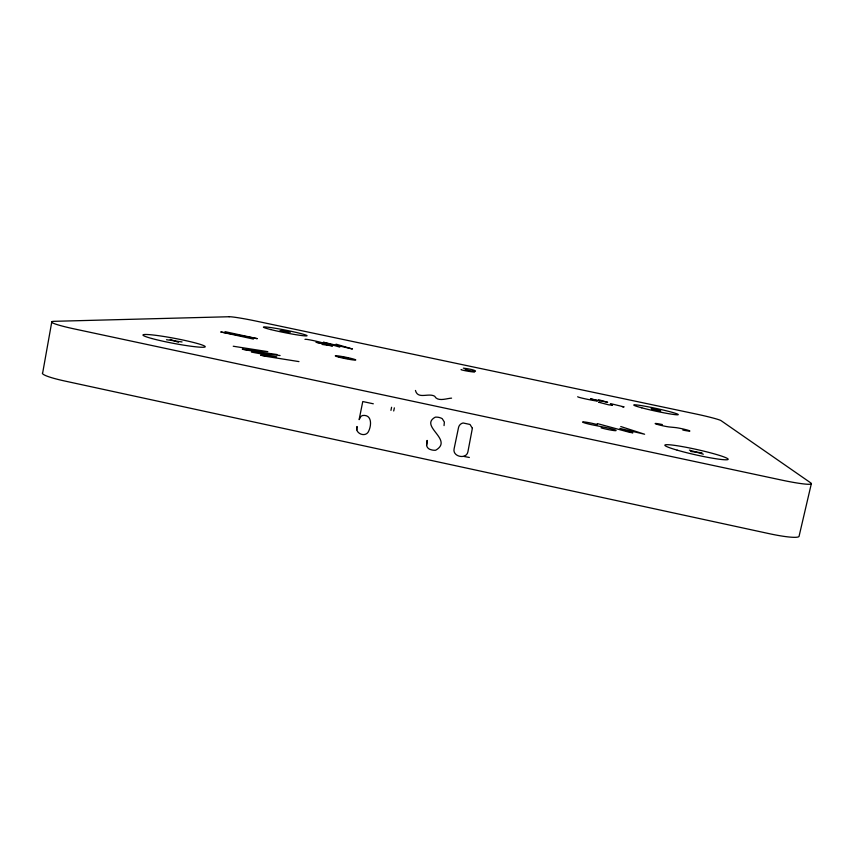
<?xml version="1.0" encoding="UTF-8"?>
<svg xmlns="http://www.w3.org/2000/svg" width="854" height="854" viewBox="0 0 854 854"><rect width="100%" height="100%" fill="white"/><g stroke="black" fill="none" stroke-linecap="round" stroke-linejoin="round"><path stroke-width="1.28" d="M426.594 445.393L427.181 440.483L426.594 445.393A5.337 5.284 44.3 0 0 430.694 449.61A12.287 12.169 44.8 0 0 435.657 450.239C454.061 439.693 418.738 426.199 435.294 417.158A12.298 12.191 45.9 0 1 442.191 418.631L444.358 422.025L444.048 425.602M356.801 429.829L357.057 426.509C354.485 432.797 364.178 437.568 367.989 432.402C371.639 426.498 372.515 414.179 362.587 415.503L360.986 416.314L359.128 419.624L362.769 401.54L373.305 403.793M51.827 321.648L42.711 372.696A35.9 4.27 9.7 0 0 64.989 381.065L768.707 533.558A37 4.622 13.6 0 0 799.034 536.429L811.3 483.866M390.951 410.379L391.58 407.262M393.715 410.977L394.356 407.86M451.574 398.145C447.101 398.274 437.643 402.138 434.665 396.235C428.527 392.573 417.841 399.715 415.45 390.449M622.331 406.814L624.103 406.91L612.297 404.038L610.354 403.899L612.542 405.276L608.614 404.817L598.686 402.245L600.554 402.351M690.683 451.499L701.924 452.769M280.091 355.531L251.418 352.083L276.707 356.855L260.662 355.179L263.438 355.947L298.964 361.605M166.487 339.721L182.041 341.952M651.805 409.183L659.993 410.358M233.238 346.233L267.804 351.656L242.312 349.179L245.333 349.948L276.963 354.527M342.828 357.516L348.357 358.328M322.118 344.44L332.601 345.966L316.001 342.273C337.832 346.244 306.65 338.462 304.974 339.369M280.005 330.573L290.371 332.217M463.893 456.431L469.358 457.477M465.131 369.44C479.115 373.54 479.34 370.028 463.316 368.149M461.128 369.526C459.367 369.974 480.439 373.614 473.095 371.127M224.965 331.64L257.278 338.654L220.738 331.96L253.424 339.059M651.164 408.49L660.697 411.062M597.224 423.563L629.547 432.327L632.867 432.797L619.855 428.43L644.621 434.238L620.762 426.541M598.643 399.747L607.653 402.287L590.445 398.85C611.998 404.348 578.009 397.847 577.678 396.726M336.028 344.151L352.467 349.008L323.442 342.251L339.775 347.108M281.873 330.423L288.545 332.387M689.402 450.101L703.333 454.2M343.639 357.324L347.567 358.52M170.202 339.422L178.443 342.273M662.373 424.555A7.953 0.555 12.4 0 0 656.534 424.171A7.953 0.555 12.4 0 0 669.888 427.032L675.162 427.544A7.985 0.555 12.4 0 1 688.537 430.416A7.985 0.555 12.4 0 1 682.826 430.053M597.394 424.662A9.01 0.726 12.2 0 0 582.844 421.887A9.01 0.726 12.2 0 0 593.498 425.089L604.942 427.374A9.138 0.747 12.3 0 1 615.841 430.662A9.138 0.747 12.3 0 1 601.077 427.833M472.379 428.228L467.896 451.862C466.305 459.772 452.342 456.73 454.093 448.884L458.513 427.608A6.042 5.989 38.9 0 1 463.092 422.976L469.988 424.459L472.379 428.228M229.15 316.738L54.186 321.317A36.028 2.957 10.4 0 0 74.383 328.939L781.1 479.969A37.128 3.213 13 0 0 810.713 482.862L721.096 420.67A23.581 1.356 12.3 0 0 695.732 413.944L256.211 321.115A22.909 1.292 11.2 0 0 229.15 316.738M339.166 357.218A10.387 0.726 11.4 0 0 355.648 360.057A10.387 0.726 11.4 0 0 341.963 356.502A10.387 0.726 11.4 0 0 339.166 357.218M677.169 450.154A32.42 2.722 12.6 0 0 727.832 459.591A32.42 2.722 12.6 0 0 684.396 446.973A32.42 2.722 12.6 0 0 677.169 450.154M641.76 407.817A22.738 1.366 12.2 0 0 677.873 414.777A22.738 1.366 12.2 0 0 648.271 406.835A22.738 1.366 12.2 0 0 641.76 407.817M151.852 338.515A31.673 2.562 10.7 0 0 204.095 347.194A31.673 2.562 10.7 0 0 166.445 336.903A31.673 2.562 10.7 0 0 151.852 338.515M270.771 329.569A22.215 1.313 11.2 0 0 306.522 335.91A22.215 1.313 11.2 0 0 278.158 328.758A22.215 1.313 11.2 0 0 270.771 329.569"/></g></svg>
